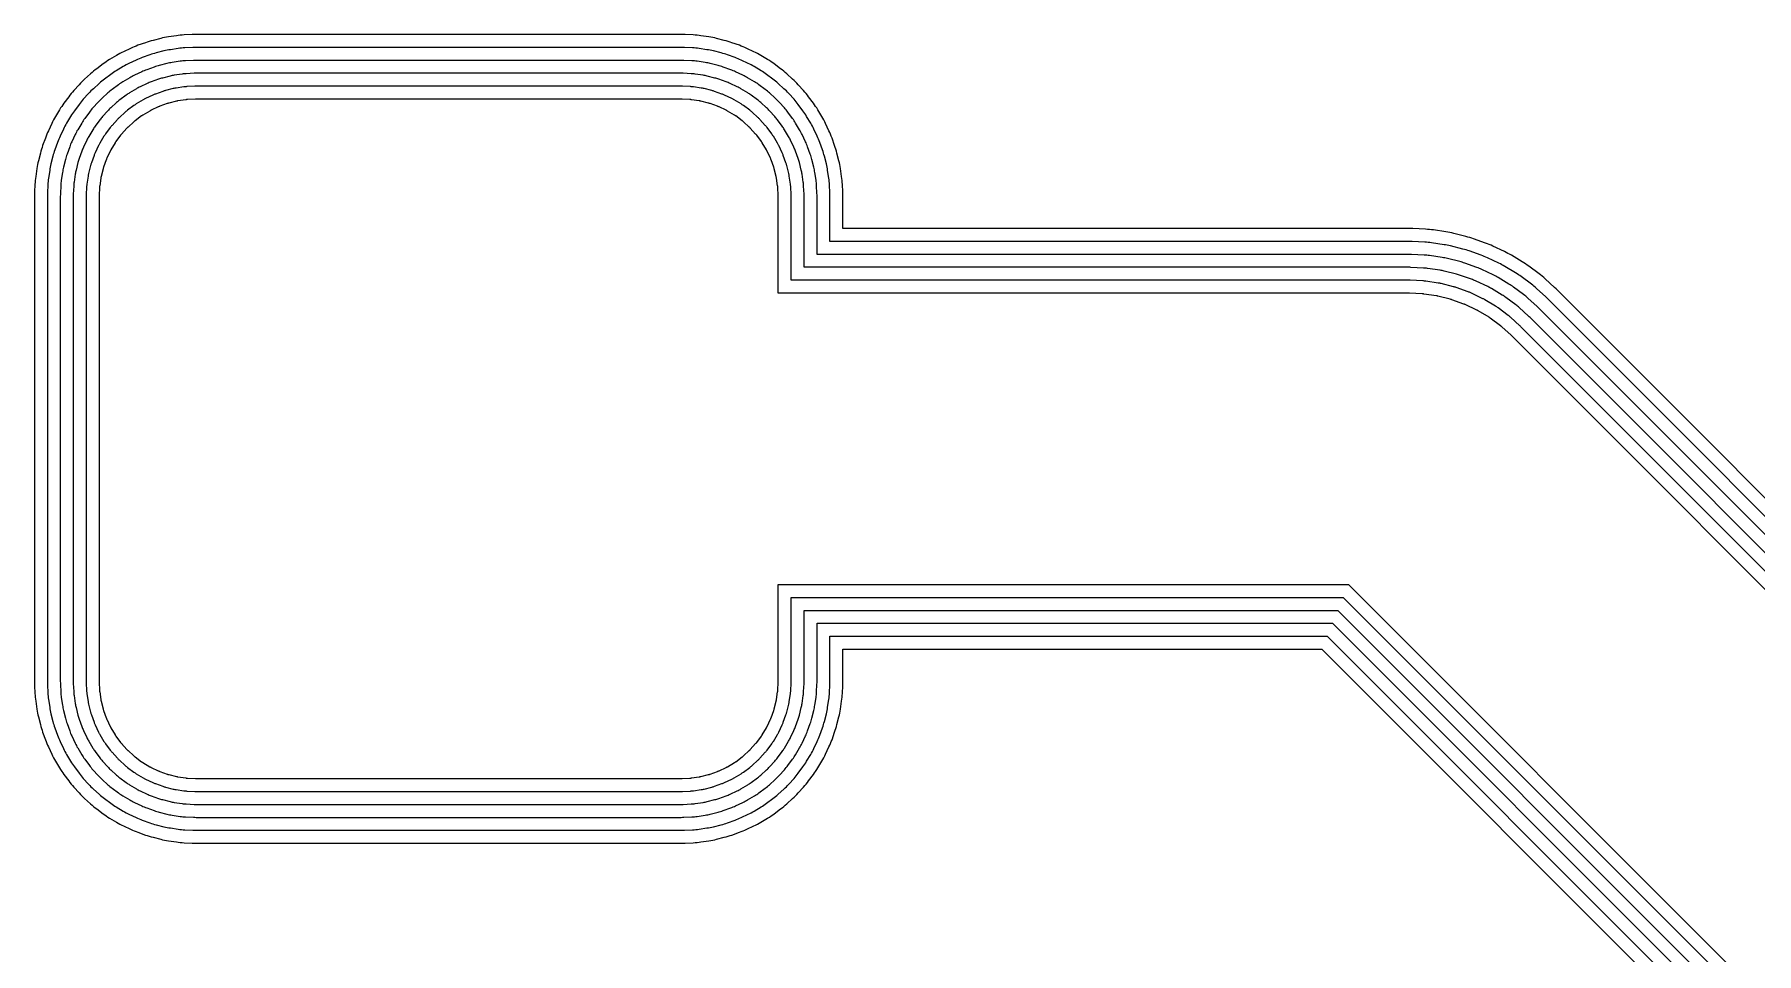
# Model space of a CAD drawing. Header units: metres. Extents: x 1.5 to 44, y 0.3 to 33.8.
# Drawn here: x 2.78 to 8.1, y 10.43 to 13.28 of the extents above; entities that cross this region are included whole.
import ezdxf

# ---------------------------------------------------------------- set-up
doc = ezdxf.new("R2010")
doc.units = ezdxf.units.M

msp = doc.modelspace()

# ---------------------------------------------------------------- linework, layer by layer
for points in [[(8.5943, 11.3752), (7.4848, 12.4848), (7.4804, 12.4891), (7.4759, 12.4932), (7.4468, 12.5196), (7.4422, 12.5237), (7.4375, 12.5276), (7.4327, 12.5315), (7.4278, 12.5352), (7.3963, 12.5586), (7.3913, 12.5622), (7.3862, 12.5656), (7.3811, 12.569), (7.3759, 12.5722), (7.3422, 12.5924), (7.3369, 12.5955), (7.3315, 12.5984), (7.3261, 12.6013), (7.3206, 12.604), (7.2851, 12.6207), (7.2795, 12.6233), (7.2738, 12.6257), (7.2681, 12.628), (7.2624, 12.6301), (7.2254, 12.6434), (7.2196, 12.6454), (7.2138, 12.6472), (7.2079, 12.6489), (7.2019, 12.6505), (7.1638, 12.66), (7.1579, 12.6614), (7.1519, 12.6627), (7.1458, 12.6638), (7.1398, 12.6648), (7.1009, 12.6706), (7.0948, 12.6714), (7.0887, 12.6721), (7.0826, 12.6726), (7.0765, 12.673), (7.0373, 12.6749), (7.0311, 12.6751), (7.025, 12.6752), (5.275, 12.6752), (5.275, 12.775), (5.2749, 12.7811), (5.2747, 12.7873), (5.2735, 12.8118), (5.2731, 12.8179), (5.2726, 12.824), (5.2719, 12.8301), (5.2711, 12.8362), (5.2675, 12.8605), (5.2665, 12.8665), (5.2654, 12.8726), (5.2641, 12.8786), (5.2627, 12.8845), (5.2568, 12.9083), (5.2552, 12.9143), (5.2535, 12.9202), (5.2516, 12.926), (5.2496, 12.9318), (5.2414, 12.9549), (5.2392, 12.9607), (5.237, 12.9664), (5.2345, 12.972), (5.232, 12.9776), (5.2215, 12.9998), (5.2188, 13.0053), (5.216, 13.0107), (5.213, 13.0161), (5.2099, 13.0214), (5.1973, 13.0424), (5.1941, 13.0477), (5.1907, 13.0528), (5.1873, 13.0579), (5.1837, 13.0628), (5.1691, 13.0825), (5.1654, 13.0874), (5.1615, 13.0922), (5.1576, 13.0969), (5.1535, 13.1015), (5.137, 13.1197), (5.1329, 13.1242), (5.1286, 13.1286), (5.1242, 13.1329), (5.1197, 13.137), (5.1015, 13.1535), (5.0969, 13.1576), (5.0922, 13.1615), (5.0874, 13.1654), (5.0825, 13.1691), (5.0628, 13.1837), (5.0579, 13.1873), (5.0528, 13.1907), (5.0477, 13.1941), (5.0424, 13.1973), (5.0214, 13.2099), (5.0161, 13.213), (5.0107, 13.216), (5.0053, 13.2188), (4.9998, 13.2215), (4.9776, 13.232), (4.972, 13.2345), (4.9664, 13.237), (4.9607, 13.2392), (4.9549, 13.2414), (4.9318, 13.2496), (4.926, 13.2516), (4.9202, 13.2535), (4.9143, 13.2552), (4.9083, 13.2568), (4.8845, 13.2627), (4.8786, 13.2641), (4.8726, 13.2654), (4.8665, 13.2665), (4.8605, 13.2675), (4.8362, 13.2711), (4.8301, 13.2719), (4.824, 13.2726), (4.8179, 13.2731), (4.8118, 13.2735), (4.7873, 13.2747), (4.7811, 13.2749), (4.775, 13.275), (3.275, 13.275), (3.2689, 13.2749), (3.2627, 13.2747), (3.2382, 13.2735), (3.2321, 13.2731), (3.226, 13.2726), (3.2199, 13.2719), (3.2138, 13.2711), (3.1896, 13.2675), (3.1835, 13.2665), (3.1775, 13.2654), (3.1715, 13.2641), (3.1655, 13.2627), (3.1417, 13.2568), (3.1358, 13.2552), (3.1299, 13.2535), (3.124, 13.2516), (3.1182, 13.2496), (3.0951, 13.2414), (3.0894, 13.2392), (3.0837, 13.237), (3.078, 13.2345), (3.0725, 13.232), (3.0503, 13.2215), (3.0448, 13.2188), (3.0393, 13.216), (3.0339, 13.213), (3.0286, 13.2099), (3.0076, 13.1973), (3.0024, 13.1941), (2.9972, 13.1907), (2.9922, 13.1873), (2.9872, 13.1837), (2.9675, 13.1691), (2.9626, 13.1654), (2.9578, 13.1615), (2.9531, 13.1576), (2.9485, 13.1535), (2.9303, 13.137), (2.9259, 13.1329), (2.9215, 13.1286), (2.9172, 13.1242), (2.913, 13.1197), (2.8965, 13.1015), (2.8925, 13.0969), (2.8885, 13.0922), (2.8847, 13.0874), (2.881, 13.0825), (2.8663, 13.0628), (2.8627, 13.0579), (2.8593, 13.0528), (2.8559, 13.0477), (2.8527, 13.0424), (2.8401, 13.0214), (2.837, 13.0161), (2.8341, 13.0107), (2.8312, 13.0053), (2.8285, 12.9998), (2.818, 12.9776), (2.8155, 12.972), (2.8131, 12.9664), (2.8108, 12.9607), (2.8087, 12.9549), (2.8004, 12.9318), (2.7984, 12.926), (2.7965, 12.9202), (2.7948, 12.9143), (2.7933, 12.9083), (2.7873, 12.8845), (2.7859, 12.8786), (2.7846, 12.8726), (2.7835, 12.8665), (2.7825, 12.8605), (2.7789, 12.8362), (2.7781, 12.8301), (2.7774, 12.824), (2.7769, 12.8179), (2.7765, 12.8118), (2.7753, 12.7873), (2.7751, 12.7811), (2.775, 12.775), (2.775, 11.275), (2.7751, 11.2689), (2.7753, 11.2627), (2.7765, 11.2382), (2.7769, 11.2321), (2.7774, 11.226), (2.7781, 11.2199), (2.7789, 11.2138), (2.7825, 11.1896), (2.7835, 11.1835), (2.7846, 11.1775), (2.7859, 11.1715), (2.7873, 11.1655), (2.7933, 11.1417), (2.7948, 11.1358), (2.7965, 11.1299), (2.7984, 11.124), (2.8004, 11.1182), (2.8087, 11.0951), (2.8108, 11.0894)], [(8.5778, 11.3352), (7.4565, 12.4565), (7.4528, 12.4601), (7.449, 12.4636), (7.4199, 12.49), (7.4161, 12.4934), (7.4121, 12.4967), (7.4081, 12.4999), (7.404, 12.503), (7.3724, 12.5264), (7.3683, 12.5295), (7.364, 12.5324), (7.3597, 12.5352), (7.3553, 12.5379), (7.3216, 12.5581), (7.3172, 12.5607), (7.3127, 12.5632), (7.3081, 12.5655), (7.3035, 12.5678), (7.2679, 12.5846), (7.2633, 12.5867), (7.2585, 12.5888), (7.2537, 12.5907), (7.2489, 12.5925), (7.2119, 12.6057), (7.2071, 12.6074), (7.2021, 12.6089), (7.1972, 12.6104), (7.1922, 12.6117), (7.1541, 12.6212), (7.1491, 12.6224), (7.1441, 12.6235), (7.139, 12.6244), (7.1339, 12.6252), (7.0951, 12.631), (7.0899, 12.6317), (7.0848, 12.6323), (7.0797, 12.6327), (7.0745, 12.633), (7.0353, 12.635), (7.0302, 12.6351), (7.025, 12.6352), (5.235, 12.6352), (5.235, 12.775), (5.2349, 12.7802), (5.2348, 12.7853), (5.2336, 12.8098), (5.2332, 12.815), (5.2328, 12.8201), (5.2322, 12.8252), (5.2315, 12.8303), (5.2279, 12.8546), (5.2271, 12.8597), (5.2262, 12.8648), (5.2251, 12.8698), (5.2239, 12.8748), (5.218, 12.8986), (5.2166, 12.9036), (5.2152, 12.9085), (5.2136, 12.9135), (5.212, 12.9183), (5.2037, 12.9414), (5.2019, 12.9463), (5.2, 12.951), (5.198, 12.9558), (5.1958, 12.9605), (5.1853, 12.9826), (5.1831, 12.9873), (5.1807, 12.9919), (5.1782, 12.9964), (5.1756, 13.0008), (5.163, 13.0219), (5.1603, 13.0263), (5.1575, 13.0306), (5.1546, 13.0348), (5.1516, 13.039), (5.1369, 13.0587), (5.1338, 13.0628), (5.1306, 13.0668), (5.1273, 13.0708), (5.1239, 13.0746), (5.1074, 13.0928), (5.1039, 13.0966), (5.1003, 13.1003), (5.0966, 13.1039), (5.0928, 13.1074), (5.0746, 13.1239), (5.0708, 13.1273), (5.0668, 13.1306), (5.0628, 13.1338), (5.0587, 13.1369), (5.039, 13.1516), (5.0348, 13.1546), (5.0306, 13.1575), (5.0263, 13.1603), (5.0219, 13.163), (5.0008, 13.1756), (4.9964, 13.1782), (4.9919, 13.1807), (4.9873, 13.1831), (4.9826, 13.1853), (4.9605, 13.1958), (4.9558, 13.198), (4.951, 13.2), (4.9463, 13.2019), (4.9414, 13.2037), (4.9183, 13.212), (4.9135, 13.2136), (4.9085, 13.2152), (4.9036, 13.2166), (4.8986, 13.218), (4.8748, 13.2239), (4.8698, 13.2251), (4.8648, 13.2262), (4.8597, 13.2271), (4.8546, 13.2279), (4.8303, 13.2315), (4.8252, 13.2322), (4.8201, 13.2328), (4.815, 13.2332), (4.8098, 13.2336), (4.7853, 13.2348), (4.7802, 13.2349), (4.775, 13.235), (3.275, 13.235), (3.2699, 13.2349), (3.2647, 13.2348), (3.2402, 13.2336), (3.2351, 13.2332), (3.2299, 13.2328), (3.2248, 13.2322), (3.2197, 13.2315), (3.1954, 13.2279), (3.1903, 13.2271), (3.1853, 13.2262), (3.1802, 13.2251), (3.1752, 13.2239), (3.1514, 13.218), (3.1464, 13.2166), (3.1415, 13.2152), (3.1366, 13.2136), (3.1317, 13.212), (3.1086, 13.2037), (3.1038, 13.2019), (3.099, 13.2), (3.0942, 13.198), (3.0896, 13.1958), (3.0674, 13.1853), (3.0627, 13.1831), (3.0582, 13.1807), (3.0537, 13.1782), (3.0492, 13.1756), (3.0282, 13.163), (3.0238, 13.1603), (3.0195, 13.1575), (3.0152, 13.1546), (3.011, 13.1516), (2.9913, 13.1369), (2.9872, 13.1338), (2.9832, 13.1306), (2.9792, 13.1273), (2.9754, 13.1239), (2.9572, 13.1074), (2.9534, 13.1039), (2.9497, 13.1003), (2.9461, 13.0966), (2.9426, 13.0928), (2.9262, 13.0746), (2.9227, 13.0708), (2.9194, 13.0668), (2.9162, 13.0628), (2.9131, 13.0587), (2.8985, 13.039), (2.8955, 13.0348), (2.8925, 13.0306), (2.8897, 13.0263), (2.887, 13.0219), (2.8744, 13.0008), (2.8718, 12.9964), (2.8693, 12.9919), (2.867, 12.9873), (2.8647, 12.9826), (2.8542, 12.9605), (2.8521, 12.9558), (2.85, 12.951), (2.8481, 12.9463), (2.8463, 12.9414), (2.8381, 12.9183), (2.8364, 12.9135), (2.8348, 12.9085), (2.8334, 12.9036), (2.8321, 12.8986), (2.8261, 12.8748), (2.8249, 12.8698), (2.8239, 12.8648), (2.8229, 12.8597), (2.8221, 12.8546), (2.8185, 12.8303), (2.8178, 12.8252), (2.8172, 12.8201), (2.8168, 12.815), (2.8165, 12.8098), (2.8153, 12.7853), (2.8151, 12.7802), (2.815, 12.775), (2.815, 11.275), (2.8151, 11.2699), (2.8153, 11.2647), (2.8165, 11.2402), (2.8168, 11.2351), (2.8172, 11.2299), (2.8178, 11.2248), (2.8185, 11.2197), (2.8221, 11.1954), (2.8229, 11.1903), (2.8239, 11.1853), (2.8249, 11.1802), (2.8261, 11.1752), (2.8321, 11.1514), (2.8334, 11.1464), (2.8348, 11.1415), (2.8364, 11.1366), (2.8381, 11.1317), (2.8463, 11.1086), (2.8481, 11.1038)], [(8.5612, 11.2952), (7.4282, 12.4282), (7.4252, 12.4311), (7.4222, 12.434), (7.3931, 12.4603), (7.3899, 12.4631), (7.3867, 12.4658), (7.3835, 12.4684), (7.3802, 12.4709), (7.3486, 12.4943), (7.3452, 12.4968), (7.3418, 12.4991), (7.3383, 12.5014), (7.3347, 12.5036), (7.3011, 12.5238), (7.2975, 12.5259), (7.2938, 12.5279), (7.2901, 12.5298), (7.2863, 12.5316), (7.2508, 12.5484), (7.2471, 12.5502), (7.2432, 12.5518), (7.2393, 12.5534), (7.2354, 12.5548), (7.1985, 12.568), (7.1945, 12.5694), (7.1905, 12.5707), (7.1865, 12.5718), (7.1825, 12.5729), (7.1444, 12.5824), (7.1403, 12.5834), (7.1363, 12.5843), (7.1322, 12.585), (7.128, 12.5857), (7.0892, 12.5914), (7.085, 12.592), (7.0809, 12.5925), (7.0767, 12.5928), (7.0726, 12.5931), (7.0334, 12.595), (7.0292, 12.5952), (7.025, 12.5952), (5.195, 12.5952), (5.195, 12.775), (5.195, 12.7792), (5.1948, 12.7834), (5.1936, 12.8079), (5.1933, 12.812), (5.193, 12.8162), (5.1925, 12.8203), (5.192, 12.8245), (5.1884, 12.8487), (5.1877, 12.8528), (5.1869, 12.857), (5.1861, 12.861), (5.1851, 12.8651), (5.1792, 12.8889), (5.1781, 12.8929), (5.1769, 12.8969), (5.1757, 12.9009), (5.1743, 12.9049), (5.166, 12.928), (5.1646, 12.9319), (5.163, 12.9357), (5.1614, 12.9396), (5.1597, 12.9434), (5.1492, 12.9655), (5.1473, 12.9693), (5.1454, 12.973), (5.1434, 12.9767), (5.1413, 12.9803), (5.1287, 13.0013), (5.1265, 13.0049), (5.1242, 13.0084), (5.1219, 13.0118), (5.1194, 13.0152), (5.1048, 13.0349), (5.1023, 13.0382), (5.0997, 13.0415), (5.097, 13.0447), (5.0942, 13.0478), (5.0778, 13.066), (5.0749, 13.069), (5.072, 13.072), (5.069, 13.0749), (5.066, 13.0778), (5.0478, 13.0942), (5.0447, 13.097), (5.0415, 13.0997), (5.0382, 13.1023), (5.0349, 13.1048), (5.0152, 13.1194), (5.0118, 13.1219), (5.0084, 13.1242), (5.0049, 13.1265), (5.0013, 13.1287), (4.9803, 13.1413), (4.9767, 13.1434), (4.973, 13.1454), (4.9693, 13.1473), (4.9655, 13.1492), (4.9434, 13.1597), (4.9396, 13.1614), (4.9357, 13.163), (4.9319, 13.1646), (4.928, 13.166), (4.9049, 13.1743), (4.9009, 13.1757), (4.8969, 13.1769), (4.8929, 13.1781), (4.8889, 13.1792), (4.8651, 13.1851), (4.861, 13.1861), (4.857, 13.1869), (4.8528, 13.1877), (4.8487, 13.1884), (4.8245, 13.192), (4.8203, 13.1925), (4.8162, 13.193), (4.812, 13.1933), (4.8079, 13.1936), (4.7834, 13.1948), (4.7792, 13.195), (4.775, 13.195), (3.275, 13.195), (3.2708, 13.195), (3.2667, 13.1948), (3.2422, 13.1936), (3.238, 13.1933), (3.2338, 13.193), (3.2297, 13.1925), (3.2256, 13.192), (3.2013, 13.1884), (3.1972, 13.1877), (3.1931, 13.1869), (3.189, 13.1861), (3.1849, 13.1851), (3.1611, 13.1792), (3.1571, 13.1781), (3.1531, 13.1769), (3.1491, 13.1757), (3.1452, 13.1743), (3.1221, 13.166), (3.1182, 13.1646), (3.1143, 13.163), (3.1105, 13.1614), (3.1067, 13.1597), (3.0845, 13.1492), (3.0807, 13.1473), (3.077, 13.1454), (3.0734, 13.1434), (3.0698, 13.1413), (3.0487, 13.1287), (3.0452, 13.1265), (3.0417, 13.1242), (3.0382, 13.1219), (3.0349, 13.1194), (3.0151, 13.1048), (3.0118, 13.1023), (3.0086, 13.0997), (3.0054, 13.097), (3.0022, 13.0942), (2.9841, 13.0778), (2.981, 13.0749), (2.978, 13.072), (2.9751, 13.069), (2.9723, 13.066), (2.9558, 13.0478), (2.953, 13.0447), (2.9503, 13.0415), (2.9477, 13.0382), (2.9452, 13.0349), (2.9306, 13.0152), (2.9282, 13.0118), (2.9258, 13.0084), (2.9235, 13.0049), (2.9213, 13.0013), (2.9087, 12.9803), (2.9066, 12.9767), (2.9046, 12.973), (2.9027, 12.9693), (2.9009, 12.9655), (2.8904, 12.9434), (2.8886, 12.9396), (2.887, 12.9357), (2.8854, 12.9319), (2.884, 12.928), (2.8757, 12.9049), (2.8744, 12.9009), (2.8731, 12.8969), (2.8719, 12.8929), (2.8709, 12.8889), (2.8649, 12.8651), (2.8639, 12.861), (2.8631, 12.857), (2.8623, 12.8528), (2.8617, 12.8487), (2.8581, 12.8245), (2.8575, 12.8203), (2.857, 12.8162), (2.8567, 12.812), (2.8564, 12.8079), (2.8552, 12.7834), (2.8551, 12.7792), (2.855, 12.775), (2.855, 11.275), (2.8551, 11.2708), (2.8552, 11.2667), (2.8564, 11.2422), (2.8567, 11.238), (2.857, 11.2338), (2.8575, 11.2297), (2.8581, 11.2256), (2.8617, 11.2013), (2.8623, 11.1972), (2.8631, 11.1931), (2.8639, 11.189), (2.8649, 11.1849), (2.8709, 11.1611), (2.8719, 11.1571), (2.8731, 11.1531), (2.8744, 11.1491), (2.8757, 11.1452), (2.884, 11.1221), (2.8854, 11.1182)], [(8.5446, 11.2552), (7.3999, 12.3999), (7.3976, 12.4021), (7.3953, 12.4043), (7.3662, 12.4307), (7.3638, 12.4328), (7.3614, 12.4349), (7.3589, 12.4369), (7.3563, 12.4388), (7.3248, 12.4622), (7.3222, 12.4641), (7.3196, 12.4659), (7.3169, 12.4676), (7.3142, 12.4693), (7.2805, 12.4895), (7.2777, 12.4911), (7.2749, 12.4926), (7.2721, 12.4941), (7.2692, 12.4955), (7.2337, 12.5123), (7.2308, 12.5136), (7.2279, 12.5149), (7.2249, 12.516), (7.222, 12.5171), (7.185, 12.5304), (7.182, 12.5314), (7.1789, 12.5324), (7.1759, 12.5333), (7.1728, 12.5341), (7.1347, 12.5436), (7.1316, 12.5444), (7.1284, 12.545), (7.1253, 12.5456), (7.1222, 12.5461), (7.0833, 12.5519), (7.0802, 12.5523), (7.077, 12.5527), (7.0738, 12.5529), (7.0706, 12.5531), (7.0314, 12.5551), (7.0282, 12.5552), (7.025, 12.5552), (5.155, 12.5552), (5.155, 12.775), (5.155, 12.7782), (5.1549, 12.7814), (5.1537, 12.8059), (5.1535, 12.8091), (5.1532, 12.8123), (5.1528, 12.8154), (5.1524, 12.8186), (5.1488, 12.8429), (5.1483, 12.846), (5.1477, 12.8491), (5.147, 12.8523), (5.1463, 12.8554), (5.1404, 12.8792), (5.1395, 12.8823), (5.1386, 12.8853), (5.1377, 12.8884), (5.1366, 12.8914), (5.1284, 12.9145), (5.1273, 12.9175), (5.1261, 12.9204), (5.1248, 12.9234), (5.1235, 12.9263), (5.113, 12.9484), (5.1116, 12.9513), (5.1101, 12.9541), (5.1086, 12.9569), (5.107, 12.9597), (5.0944, 12.9807), (5.0927, 12.9835), (5.091, 12.9861), (5.0892, 12.9888), (5.0873, 12.9913), (5.0727, 13.0111), (5.0707, 13.0136), (5.0688, 13.0161), (5.0667, 13.0185), (5.0646, 13.0209), (5.0481, 13.0391), (5.0459, 13.0414), (5.0437, 13.0437), (5.0414, 13.0459), (5.0391, 13.0481), (5.0209, 13.0646), (5.0185, 13.0667), (5.0161, 13.0688), (5.0136, 13.0707), (5.0111, 13.0727), (4.9913, 13.0873), (4.9888, 13.0892), (4.9861, 13.091), (4.9835, 13.0927), (4.9807, 13.0944), (4.9597, 13.107), (4.9569, 13.1086), (4.9541, 13.1101), (4.9513, 13.1116), (4.9484, 13.113), (4.9263, 13.1235), (4.9234, 13.1248), (4.9204, 13.1261), (4.9175, 13.1273), (4.9145, 13.1284), (4.8914, 13.1366), (4.8884, 13.1377), (4.8853, 13.1386), (4.8823, 13.1395), (4.8792, 13.1404), (4.8554, 13.1463), (4.8523, 13.147), (4.8491, 13.1477), (4.846, 13.1483), (4.8429, 13.1488), (4.8186, 13.1524), (4.8154, 13.1528), (4.8123, 13.1532), (4.8091, 13.1535), (4.8059, 13.1537), (4.7814, 13.1549), (4.7782, 13.155), (4.775, 13.155), (3.275, 13.155), (3.2718, 13.155), (3.2686, 13.1549), (3.2441, 13.1537), (3.2409, 13.1535), (3.2378, 13.1532), (3.2346, 13.1528), (3.2314, 13.1524), (3.2072, 13.1488), (3.204, 13.1483), (3.2009, 13.1477), (3.1978, 13.147), (3.1947, 13.1463), (3.1709, 13.1404), (3.1678, 13.1395), (3.1647, 13.1386), (3.1617, 13.1377), (3.1586, 13.1366), (3.1355, 13.1284), (3.1326, 13.1273), (3.1296, 13.1261), (3.1267, 13.1248), (3.1238, 13.1235), (3.1016, 13.113), (3.0987, 13.1116), (3.0959, 13.1101), (3.0931, 13.1086), (3.0903, 13.107), (3.0693, 13.0944), (3.0666, 13.0927), (3.0639, 13.091), (3.0613, 13.0892), (3.0587, 13.0873), (3.039, 13.0727), (3.0364, 13.0707), (3.0339, 13.0688), (3.0315, 13.0667), (3.0291, 13.0646), (3.0109, 13.0481), (3.0086, 13.0459), (3.0063, 13.0437), (3.0041, 13.0414), (3.0019, 13.0391), (2.9854, 13.0209), (2.9833, 13.0185), (2.9813, 13.0161), (2.9793, 13.0136), (2.9773, 13.0111), (2.9627, 12.9913), (2.9609, 12.9888), (2.9591, 12.9861), (2.9573, 12.9835), (2.9556, 12.9807), (2.943, 12.9597), (2.9414, 12.9569), (2.9399, 12.9541), (2.9384, 12.9513), (2.937, 12.9484), (2.9265, 12.9263), (2.9252, 12.9234), (2.9239, 12.9204), (2.9228, 12.9175), (2.9216, 12.9145), (2.9134, 12.8914), (2.9123, 12.8884), (2.9114, 12.8853), (2.9105, 12.8823), (2.9097, 12.8792), (2.9037, 12.8554), (2.903, 12.8523), (2.9023, 12.8491), (2.9017, 12.846), (2.9012, 12.8429), (2.8976, 12.8186), (2.8972, 12.8154), (2.8968, 12.8123), (2.8966, 12.8091), (2.8964, 12.8059), (2.8952, 12.7814), (2.8951, 12.7782), (2.895, 12.775), (2.895, 11.275), (2.8951, 11.2718), (2.8952, 11.2686), (2.8964, 11.2441), (2.8966, 11.2409), (2.8968, 11.2378), (2.8972, 11.2346), (2.8976, 11.2314), (2.9012, 11.2072), (2.9017, 11.204), (2.9023, 11.2009), (2.903, 11.1978), (2.9037, 11.1947), (2.9097, 11.1709), (2.9105, 11.1678), (2.9114, 11.1647), (2.9123, 11.1617), (2.9134, 11.1586), (2.9216, 11.1355), (2.9228, 11.1326)], [(8.5281, 11.2152), (7.3716, 12.3716), (7.3701, 12.3732), (7.3684, 12.3747), (7.3393, 12.4011), (7.3377, 12.4025), (7.336, 12.4039), (7.3343, 12.4053), (7.3325, 12.4067), (7.301, 12.4301), (7.2992, 12.4313), (7.2974, 12.4326), (7.2955, 12.4338), (7.2936, 12.435), (7.2599, 12.4552), (7.258, 12.4563), (7.2561, 12.4573), (7.2541, 12.4583), (7.2521, 12.4593), (7.2166, 12.4761), (7.2146, 12.477), (7.2126, 12.4779), (7.2106, 12.4787), (7.2085, 12.4795), (7.1715, 12.4927), (7.1694, 12.4934), (7.1673, 12.4941), (7.1652, 12.4947), (7.1631, 12.4953), (7.125, 12.5048), (7.1228, 12.5053), (7.1206, 12.5058), (7.1185, 12.5062), (7.1163, 12.5065), (7.0774, 12.5123), (7.0753, 12.5126), (7.0731, 12.5129), (7.0709, 12.513), (7.0687, 12.5132), (7.0294, 12.5151), (7.0272, 12.5152), (7.025, 12.5152), (5.115, 12.5152), (5.115, 12.775), (5.115, 12.7772), (5.1149, 12.7794), (5.1137, 12.8039), (5.1136, 12.8061), (5.1134, 12.8083), (5.1131, 12.8105), (5.1128, 12.8127), (5.1092, 12.837), (5.1089, 12.8392), (5.1085, 12.8413), (5.108, 12.8435), (5.1075, 12.8457), (5.1016, 12.8695), (5.101, 12.8716), (5.1004, 12.8737), (5.0997, 12.8758), (5.099, 12.8779), (5.0907, 12.901), (5.09, 12.9031), (5.0891, 12.9051), (5.0883, 12.9072), (5.0873, 12.9092), (5.0769, 12.9313), (5.0759, 12.9333), (5.0749, 12.9353), (5.0738, 12.9372), (5.0727, 12.9391), (5.0601, 12.9602), (5.0589, 12.9621), (5.0577, 12.9639), (5.0565, 12.9657), (5.0552, 12.9675), (5.0406, 12.9872), (5.0392, 12.989), (5.0378, 12.9907), (5.0364, 12.9924), (5.035, 12.9941), (5.0185, 13.0122), (5.017, 13.0138), (5.0154, 13.0154), (5.0138, 13.017), (5.0122, 13.0185), (4.9941, 13.035), (4.9924, 13.0364), (4.9907, 13.0378), (4.989, 13.0392), (4.9872, 13.0406), (4.9675, 13.0552), (4.9657, 13.0565), (4.9639, 13.0577), (4.9621, 13.0589), (4.9602, 13.0601), (4.9391, 13.0727), (4.9372, 13.0738), (4.9353, 13.0749), (4.9333, 13.0759), (4.9313, 13.0769), (4.9092, 13.0873), (4.9072, 13.0883), (4.9051, 13.0891), (4.9031, 13.09), (4.901, 13.0907), (4.8779, 13.099), (4.8758, 13.0997), (4.8737, 13.1004), (4.8716, 13.101), (4.8695, 13.1016), (4.8457, 13.1075), (4.8435, 13.108), (4.8413, 13.1085), (4.8392, 13.1089), (4.837, 13.1092), (4.8127, 13.1128), (4.8105, 13.1131), (4.8083, 13.1134), (4.8061, 13.1136), (4.8039, 13.1137), (4.7794, 13.1149), (4.7772, 13.115), (4.775, 13.115), (3.275, 13.115), (3.2728, 13.115), (3.2706, 13.1149), (3.2461, 13.1137), (3.2439, 13.1136), (3.2417, 13.1134), (3.2395, 13.1131), (3.2373, 13.1128), (3.213, 13.1092), (3.2109, 13.1089), (3.2087, 13.1085), (3.2065, 13.108), (3.2044, 13.1075), (3.1806, 13.1016), (3.1784, 13.101), (3.1763, 13.1004), (3.1742, 13.0997), (3.1721, 13.099), (3.149, 13.0907), (3.147, 13.09), (3.1449, 13.0891), (3.1429, 13.0883), (3.1409, 13.0873), (3.1187, 13.0769), (3.1167, 13.0759), (3.1147, 13.0749), (3.1128, 13.0738), (3.1109, 13.0727), (3.0899, 13.0601), (3.088, 13.0589), (3.0861, 13.0577), (3.0843, 13.0565), (3.0825, 13.0552), (3.0628, 13.0406), (3.061, 13.0392), (3.0593, 13.0378), (3.0576, 13.0364), (3.056, 13.035), (3.0378, 13.0185), (3.0362, 13.017), (3.0346, 13.0154), (3.0331, 13.0138), (3.0316, 13.0122), (3.0151, 12.9941), (3.0136, 12.9924), (3.0122, 12.9907), (3.0108, 12.989), (3.0095, 12.9872), (2.9949, 12.9675), (2.9936, 12.9657), (2.9923, 12.9639), (2.9911, 12.9621), (2.9899, 12.9602), (2.9773, 12.9391), (2.9762, 12.9372), (2.9752, 12.9353), (2.9741, 12.9333), (2.9732, 12.9313), (2.9627, 12.9092), (2.9618, 12.9072), (2.9609, 12.9051), (2.9601, 12.9031), (2.9593, 12.901), (2.951, 12.8779), (2.9503, 12.8758), (2.9497, 12.8737), (2.949, 12.8716), (2.9485, 12.8695), (2.9425, 12.8457), (2.942, 12.8435), (2.9415, 12.8413), (2.9411, 12.8392), (2.9408, 12.837), (2.9372, 12.8127), (2.9369, 12.8105), (2.9366, 12.8083), (2.9365, 12.8061), (2.9363, 12.8039), (2.9351, 12.7794), (2.935, 12.7772), (2.935, 12.775), (2.935, 11.275), (2.935, 11.2728), (2.9351, 11.2706), (2.9363, 11.2461), (2.9365, 11.2439), (2.9366, 11.2417), (2.9369, 11.2395), (2.9372, 11.2373), (2.9408, 11.213), (2.9411, 11.2109), (2.9415, 11.2087), (2.942, 11.2065), (2.9425, 11.2044), (2.9485, 11.1806), (2.949, 11.1784), (2.9497, 11.1763), (2.9503, 11.1742), (2.951, 11.1721), (2.9593, 11.149), (2.9601, 11.147)], [(8.5115, 11.1752), (7.3434, 12.3434), (7.3425, 12.3442), (7.3416, 12.345), (7.3125, 12.3714), (7.3116, 12.3722), (7.3106, 12.373), (7.3097, 12.3738), (7.3087, 12.3745), (7.2771, 12.3979), (7.2761, 12.3986), (7.2751, 12.3993), (7.2741, 12.4), (7.2731, 12.4007), (7.2394, 12.4208), (7.2383, 12.4215), (7.2372, 12.4221), (7.2361, 12.4226), (7.235, 12.4232), (7.1995, 12.4399), (7.1984, 12.4405), (7.1973, 12.4409), (7.1962, 12.4414), (7.195, 12.4418), (7.158, 12.4551), (7.1569, 12.4555), (7.1557, 12.4558), (7.1545, 12.4562), (7.1533, 12.4565), (7.1152, 12.466), (7.114, 12.4663), (7.1128, 12.4666), (7.1116, 12.4668), (7.1104, 12.467), (7.0716, 12.4727), (7.0704, 12.4729), (7.0691, 12.473), (7.0679, 12.4731), (7.0667, 12.4732), (7.0275, 12.4752), (7.0262, 12.4752), (7.025, 12.4752), (5.075, 12.4752), (5.075, 12.775), (5.075, 12.7762), (5.075, 12.7775), (5.0737, 12.802), (5.0737, 12.8032), (5.0736, 12.8044), (5.0734, 12.8056), (5.0733, 12.8069), (5.0697, 12.8311), (5.0695, 12.8323), (5.0692, 12.8335), (5.069, 12.8347), (5.0687, 12.8359), (5.0627, 12.8597), (5.0624, 12.8609), (5.0621, 12.8621), (5.0617, 12.8633), (5.0613, 12.8644), (5.0531, 12.8875), (5.0526, 12.8887), (5.0522, 12.8898), (5.0517, 12.8909), (5.0512, 12.8921), (5.0407, 12.9142), (5.0402, 12.9153), (5.0396, 12.9164), (5.039, 12.9175), (5.0384, 12.9186), (5.0258, 12.9396), (5.0251, 12.9407), (5.0245, 12.9417), (5.0238, 12.9427), (5.023, 12.9437), (5.0084, 12.9634), (5.0077, 12.9644), (5.0069, 12.9653), (5.0061, 12.9663), (5.0053, 12.9672), (4.9888, 12.9854), (4.988, 12.9863), (4.9871, 12.9871), (4.9863, 12.988), (4.9854, 12.9888), (4.9672, 13.0053), (4.9663, 13.0061), (4.9653, 13.0069), (4.9644, 13.0077), (4.9634, 13.0084), (4.9437, 13.023), (4.9427, 13.0238), (4.9417, 13.0245), (4.9407, 13.0251), (4.9396, 13.0258), (4.9186, 13.0384), (4.9175, 13.039), (4.9164, 13.0396), (4.9153, 13.0402), (4.9142, 13.0407), (4.8921, 13.0512), (4.8909, 13.0517), (4.8898, 13.0522), (4.8887, 13.0526), (4.8875, 13.0531), (4.8644, 13.0613), (4.8633, 13.0617), (4.8621, 13.0621), (4.8609, 13.0624), (4.8597, 13.0627), (4.8359, 13.0687), (4.8347, 13.069), (4.8335, 13.0692), (4.8323, 13.0695), (4.8311, 13.0697), (4.8069, 13.0733), (4.8056, 13.0734), (4.8044, 13.0736), (4.8032, 13.0737), (4.802, 13.0737), (4.7775, 13.075), (4.7762, 13.075), (4.775, 13.075), (3.275, 13.075), (3.2738, 13.075), (3.2726, 13.075), (3.2481, 13.0737), (3.2468, 13.0737), (3.2456, 13.0736), (3.2444, 13.0734), (3.2432, 13.0733), (3.2189, 13.0697), (3.2177, 13.0695), (3.2165, 13.0692), (3.2153, 13.069), (3.2141, 13.0687), (3.1903, 13.0627), (3.1891, 13.0624), (3.1879, 13.0621), (3.1868, 13.0617), (3.1856, 13.0613), (3.1625, 13.0531), (3.1613, 13.0526), (3.1602, 13.0522), (3.1591, 13.0517), (3.158, 13.0512), (3.1358, 13.0407), (3.1347, 13.0402), (3.1336, 13.0396), (3.1325, 13.039), (3.1315, 13.0384), (3.1104, 13.0258), (3.1094, 13.0251), (3.1083, 13.0245), (3.1073, 13.0238), (3.1063, 13.023), (3.0866, 13.0084), (3.0857, 13.0077), (3.0847, 13.0069), (3.0838, 13.0061), (3.0828, 13.0053), (3.0647, 12.9888), (3.0638, 12.988), (3.0629, 12.9871), (3.062, 12.9863), (3.0612, 12.9854), (3.0447, 12.9672), (3.0439, 12.9663), (3.0431, 12.9653), (3.0423, 12.9644), (3.0416, 12.9634), (3.027, 12.9437), (3.0263, 12.9427), (3.0256, 12.9417), (3.0249, 12.9407), (3.0243, 12.9396), (3.0116, 12.9186), (3.011, 12.9175), (3.0104, 12.9164), (3.0099, 12.9153), (3.0093, 12.9142), (2.9988, 12.8921), (2.9983, 12.8909), (2.9978, 12.8898), (2.9974, 12.8887), (2.997, 12.8875), (2.9887, 12.8644), (2.9883, 12.8633), (2.9879, 12.8621), (2.9876, 12.8609), (2.9873, 12.8597), (2.9813, 12.8359), (2.981, 12.8347), (2.9808, 12.8335), (2.9806, 12.8323), (2.9804, 12.8311), (2.9768, 12.8069), (2.9766, 12.8056), (2.9765, 12.8044), (2.9764, 12.8032), (2.9763, 12.802), (2.9751, 12.7775), (2.975, 12.7762), (2.975, 12.775), (2.975, 11.275), (2.975, 11.2738), (2.9751, 11.2726), (2.9763, 11.2481), (2.9764, 11.2468), (2.9765, 11.2456), (2.9766, 11.2444), (2.9768, 11.2432), (2.9804, 11.2189), (2.9806, 11.2177), (2.9808, 11.2165), (2.981, 11.2153), (2.9813, 11.2141), (2.9873, 11.1903), (2.9876, 11.1891), (2.9879, 11.1879), (2.9883, 11.1868), (2.9887, 11.1856), (2.997, 11.1625), (2.9974, 11.1613)], [(2.9974, 11.1613), (2.9978, 11.1602), (2.9983, 11.1591), (2.9988, 11.158), (3.0093, 11.1358), (3.0099, 11.1347), (3.0104, 11.1336), (3.011, 11.1325), (3.0116, 11.1315), (3.0243, 11.1104), (3.0249, 11.1094), (3.0256, 11.1083), (3.0263, 11.1073), (3.027, 11.1063), (3.0416, 11.0866), (3.0423, 11.0857), (3.0431, 11.0847), (3.0439, 11.0838), (3.0447, 11.0828), (3.0612, 11.0647), (3.062, 11.0638), (3.0629, 11.0629), (3.0638, 11.062), (3.0647, 11.0612), (3.0828, 11.0447), (3.0838, 11.0439), (3.0847, 11.0431), (3.0857, 11.0423), (3.0866, 11.0416), (3.1063, 11.027), (3.1073, 11.0263), (3.1083, 11.0256), (3.1094, 11.0249), (3.1104, 11.0243), (3.1315, 11.0116), (3.1325, 11.011), (3.1336, 11.0104), (3.1347, 11.0099), (3.1358, 11.0093), (3.158, 10.9988), (3.1591, 10.9983), (3.1602, 10.9978), (3.1613, 10.9974), (3.1625, 10.997), (3.1856, 10.9887), (3.1868, 10.9883), (3.1879, 10.9879), (3.1891, 10.9876), (3.1903, 10.9873), (3.2141, 10.9813), (3.2153, 10.981), (3.2165, 10.9808), (3.2177, 10.9806), (3.2189, 10.9804), (3.2432, 10.9768), (3.2444, 10.9766), (3.2456, 10.9765), (3.2468, 10.9764), (3.2481, 10.9763), (3.2726, 10.9751), (3.2738, 10.975), (3.275, 10.975), (4.775, 10.975), (4.7762, 10.975), (4.7775, 10.9751), (4.802, 10.9763), (4.8032, 10.9764), (4.8044, 10.9765), (4.8056, 10.9766), (4.8069, 10.9768), (4.8311, 10.9804), (4.8323, 10.9806), (4.8335, 10.9808), (4.8347, 10.981), (4.8359, 10.9813), (4.8597, 10.9873), (4.8609, 10.9876), (4.8621, 10.9879), (4.8633, 10.9883), (4.8644, 10.9887), (4.8875, 10.997), (4.8887, 10.9974), (4.8898, 10.9978), (4.8909, 10.9983), (4.8921, 10.9988), (4.9142, 11.0093), (4.9153, 11.0099), (4.9164, 11.0104), (4.9175, 11.011), (4.9186, 11.0116), (4.9396, 11.0243), (4.9407, 11.0249), (4.9417, 11.0256), (4.9427, 11.0263), (4.9437, 11.027), (4.9634, 11.0416), (4.9644, 11.0423), (4.9653, 11.0431), (4.9663, 11.0439), (4.9672, 11.0447), (4.9854, 11.0612), (4.9863, 11.062), (4.9871, 11.0629), (4.988, 11.0638), (4.9888, 11.0647), (5.0053, 11.0828), (5.0061, 11.0838), (5.0069, 11.0847), (5.0077, 11.0857), (5.0084, 11.0866), (5.023, 11.1063), (5.0238, 11.1073), (5.0245, 11.1083), (5.0251, 11.1094), (5.0258, 11.1104), (5.0384, 11.1315), (5.039, 11.1325), (5.0396, 11.1336), (5.0402, 11.1347), (5.0407, 11.1358), (5.0512, 11.158), (5.0517, 11.1591), (5.0522, 11.1602), (5.0526, 11.1613), (5.0531, 11.1625), (5.0613, 11.1856), (5.0617, 11.1868), (5.0621, 11.1879), (5.0624, 11.1891), (5.0627, 11.1903), (5.0687, 11.2141), (5.069, 11.2153), (5.0692, 11.2165), (5.0695, 11.2177), (5.0697, 11.2189), (5.0733, 11.2432), (5.0734, 11.2444), (5.0736, 11.2456), (5.0737, 11.2468), (5.0737, 11.2481), (5.075, 11.2726), (5.075, 11.2738), (5.075, 11.275), (5.075, 11.5748), (6.8385, 11.5748), (8.0067, 10.4067)], [(2.9601, 11.147), (2.9609, 11.1449), (2.9618, 11.1429), (2.9627, 11.1409), (2.9732, 11.1187), (2.9741, 11.1167), (2.9752, 11.1147), (2.9762, 11.1128), (2.9773, 11.1109), (2.9899, 11.0899), (2.9911, 11.088), (2.9923, 11.0861), (2.9936, 11.0843), (2.9949, 11.0825), (3.0095, 11.0628), (3.0108, 11.061), (3.0122, 11.0593), (3.0136, 11.0576), (3.0151, 11.056), (3.0316, 11.0378), (3.0331, 11.0362), (3.0346, 11.0346), (3.0362, 11.0331), (3.0378, 11.0316), (3.056, 11.0151), (3.0576, 11.0136), (3.0593, 11.0122), (3.061, 11.0108), (3.0628, 11.0095), (3.0825, 10.9949), (3.0843, 10.9936), (3.0861, 10.9923), (3.088, 10.9911), (3.0899, 10.9899), (3.1109, 10.9773), (3.1128, 10.9762), (3.1147, 10.9752), (3.1167, 10.9741), (3.1187, 10.9732), (3.1409, 10.9627), (3.1429, 10.9618), (3.1449, 10.9609), (3.147, 10.9601), (3.149, 10.9593), (3.1721, 10.951), (3.1742, 10.9503), (3.1763, 10.9497), (3.1784, 10.949), (3.1806, 10.9485), (3.2044, 10.9425), (3.2065, 10.942), (3.2087, 10.9415), (3.2109, 10.9411), (3.213, 10.9408), (3.2373, 10.9372), (3.2395, 10.9369), (3.2417, 10.9366), (3.2439, 10.9365), (3.2461, 10.9363), (3.2706, 10.9351), (3.2728, 10.935), (3.275, 10.935), (4.775, 10.935), (4.7772, 10.935), (4.7794, 10.9351), (4.8039, 10.9363), (4.8061, 10.9365), (4.8083, 10.9366), (4.8105, 10.9369), (4.8127, 10.9372), (4.837, 10.9408), (4.8392, 10.9411), (4.8413, 10.9415), (4.8435, 10.942), (4.8457, 10.9425), (4.8695, 10.9485), (4.8716, 10.949), (4.8737, 10.9497), (4.8758, 10.9503), (4.8779, 10.951), (4.901, 10.9593), (4.9031, 10.9601), (4.9051, 10.9609), (4.9072, 10.9618), (4.9092, 10.9627), (4.9313, 10.9732), (4.9333, 10.9741), (4.9353, 10.9752), (4.9372, 10.9762), (4.9391, 10.9773), (4.9602, 10.9899), (4.9621, 10.9911), (4.9639, 10.9923), (4.9657, 10.9936), (4.9675, 10.9949), (4.9872, 11.0095), (4.989, 11.0108), (4.9907, 11.0122), (4.9924, 11.0136), (4.9941, 11.0151), (5.0122, 11.0316), (5.0138, 11.0331), (5.0154, 11.0346), (5.017, 11.0362), (5.0185, 11.0378), (5.035, 11.056), (5.0364, 11.0576), (5.0378, 11.0593), (5.0392, 11.061), (5.0406, 11.0628), (5.0552, 11.0825), (5.0565, 11.0843), (5.0577, 11.0861), (5.0589, 11.088), (5.0601, 11.0899), (5.0727, 11.1109), (5.0738, 11.1128), (5.0749, 11.1147), (5.0759, 11.1167), (5.0769, 11.1187), (5.0873, 11.1409), (5.0883, 11.1429), (5.0891, 11.1449), (5.09, 11.147), (5.0907, 11.149), (5.099, 11.1721), (5.0997, 11.1742), (5.1004, 11.1763), (5.101, 11.1784), (5.1016, 11.1806), (5.1075, 11.2044), (5.108, 11.2065), (5.1085, 11.2087), (5.1089, 11.2109), (5.1092, 11.213), (5.1128, 11.2373), (5.1131, 11.2395), (5.1134, 11.2417), (5.1136, 11.2439), (5.1137, 11.2461), (5.1149, 11.2706), (5.115, 11.2728), (5.115, 11.275), (5.115, 11.5348), (6.822, 11.5348), (7.9784, 10.3784)], [(2.8854, 11.1182), (2.887, 11.1143), (2.8886, 11.1105), (2.8904, 11.1067), (2.9009, 11.0845), (2.9027, 11.0807), (2.9046, 11.077), (2.9066, 11.0734), (2.9087, 11.0698), (2.9213, 11.0487), (2.9235, 11.0452), (2.9258, 11.0417), (2.9282, 11.0382), (2.9306, 11.0349), (2.9452, 11.0151), (2.9477, 11.0118), (2.9503, 11.0086), (2.953, 11.0054), (2.9558, 11.0022), (2.9723, 10.9841), (2.9751, 10.981), (2.978, 10.978), (2.981, 10.9751), (2.9841, 10.9723), (3.0022, 10.9558), (3.0054, 10.953), (3.0086, 10.9503), (3.0118, 10.9477), (3.0151, 10.9452), (3.0349, 10.9306), (3.0382, 10.9282), (3.0417, 10.9258), (3.0452, 10.9235), (3.0487, 10.9213), (3.0698, 10.9087), (3.0734, 10.9066), (3.077, 10.9046), (3.0807, 10.9027), (3.0845, 10.9009), (3.1067, 10.8904), (3.1105, 10.8886), (3.1143, 10.887), (3.1182, 10.8854), (3.1221, 10.884), (3.1452, 10.8757), (3.1491, 10.8744), (3.1531, 10.8731), (3.1571, 10.8719), (3.1611, 10.8709), (3.1849, 10.8649), (3.189, 10.8639), (3.1931, 10.8631), (3.1972, 10.8623), (3.2013, 10.8617), (3.2256, 10.8581), (3.2297, 10.8575), (3.2338, 10.857), (3.238, 10.8567), (3.2422, 10.8564), (3.2667, 10.8552), (3.2708, 10.8551), (3.275, 10.855), (4.775, 10.855), (4.7792, 10.8551), (4.7834, 10.8552), (4.8079, 10.8564), (4.812, 10.8567), (4.8162, 10.857), (4.8203, 10.8575), (4.8245, 10.8581), (4.8487, 10.8617), (4.8528, 10.8623), (4.857, 10.8631), (4.861, 10.8639), (4.8651, 10.8649), (4.8889, 10.8709), (4.8929, 10.8719), (4.8969, 10.8731), (4.9009, 10.8744), (4.9049, 10.8757), (4.928, 10.884), (4.9319, 10.8854), (4.9357, 10.887), (4.9396, 10.8886), (4.9434, 10.8904), (4.9655, 10.9009), (4.9693, 10.9027), (4.973, 10.9046), (4.9767, 10.9066), (4.9803, 10.9087), (5.0013, 10.9213), (5.0049, 10.9235), (5.0084, 10.9258), (5.0118, 10.9282), (5.0152, 10.9306), (5.0349, 10.9452), (5.0382, 10.9477), (5.0415, 10.9503), (5.0447, 10.953), (5.0478, 10.9558), (5.066, 10.9723), (5.069, 10.9751), (5.072, 10.978), (5.0749, 10.981), (5.0778, 10.9841), (5.0942, 11.0022), (5.097, 11.0054), (5.0997, 11.0086), (5.1023, 11.0118), (5.1048, 11.0151), (5.1194, 11.0349), (5.1219, 11.0382), (5.1242, 11.0417), (5.1265, 11.0452), (5.1287, 11.0487), (5.1413, 11.0698), (5.1434, 11.0734), (5.1454, 11.077), (5.1473, 11.0807), (5.1492, 11.0845), (5.1597, 11.1067), (5.1614, 11.1105), (5.163, 11.1143), (5.1646, 11.1182), (5.166, 11.1221), (5.1743, 11.1452), (5.1757, 11.1491), (5.1769, 11.1531), (5.1781, 11.1571), (5.1792, 11.1611), (5.1851, 11.1849), (5.1861, 11.189), (5.1869, 11.1931), (5.1877, 11.1972), (5.1884, 11.2013), (5.192, 11.2256), (5.1925, 11.2297), (5.193, 11.2338), (5.1933, 11.238), (5.1936, 11.2422), (5.1948, 11.2667), (5.195, 11.2708), (5.195, 11.275), (5.195, 11.4548), (6.7888, 11.4548), (7.9218, 10.3218)], [(2.9228, 11.1326), (2.9239, 11.1296), (2.9252, 11.1267), (2.9265, 11.1238), (2.937, 11.1016), (2.9384, 11.0987), (2.9399, 11.0959), (2.9414, 11.0931), (2.943, 11.0903), (2.9556, 11.0693), (2.9573, 11.0666), (2.9591, 11.0639), (2.9609, 11.0613), (2.9627, 11.0587), (2.9773, 11.039), (2.9793, 11.0364), (2.9813, 11.0339), (2.9833, 11.0315), (2.9854, 11.0291), (3.0019, 11.0109), (3.0041, 11.0086), (3.0063, 11.0063), (3.0086, 11.0041), (3.0109, 11.0019), (3.0291, 10.9854), (3.0315, 10.9833), (3.0339, 10.9813), (3.0364, 10.9793), (3.039, 10.9773), (3.0587, 10.9627), (3.0613, 10.9609), (3.0639, 10.9591), (3.0666, 10.9573), (3.0693, 10.9556), (3.0903, 10.943), (3.0931, 10.9414), (3.0959, 10.9399), (3.0987, 10.9384), (3.1016, 10.937), (3.1238, 10.9265), (3.1267, 10.9252), (3.1296, 10.9239), (3.1326, 10.9228), (3.1355, 10.9216), (3.1586, 10.9134), (3.1617, 10.9123), (3.1647, 10.9114), (3.1678, 10.9105), (3.1709, 10.9097), (3.1947, 10.9037), (3.1978, 10.903), (3.2009, 10.9023), (3.204, 10.9017), (3.2072, 10.9012), (3.2314, 10.8976), (3.2346, 10.8972), (3.2378, 10.8968), (3.2409, 10.8966), (3.2441, 10.8964), (3.2686, 10.8952), (3.2718, 10.8951), (3.275, 10.895), (4.775, 10.895), (4.7782, 10.8951), (4.7814, 10.8952), (4.8059, 10.8964), (4.8091, 10.8966), (4.8123, 10.8968), (4.8154, 10.8972), (4.8186, 10.8976), (4.8429, 10.9012), (4.846, 10.9017), (4.8491, 10.9023), (4.8523, 10.903), (4.8554, 10.9037), (4.8792, 10.9097), (4.8823, 10.9105), (4.8853, 10.9114), (4.8884, 10.9123), (4.8914, 10.9134), (4.9145, 10.9216), (4.9175, 10.9228), (4.9204, 10.9239), (4.9234, 10.9252), (4.9263, 10.9265), (4.9484, 10.937), (4.9513, 10.9384), (4.9541, 10.9399), (4.9569, 10.9414), (4.9597, 10.943), (4.9807, 10.9556), (4.9835, 10.9573), (4.9861, 10.9591), (4.9888, 10.9609), (4.9913, 10.9627), (5.0111, 10.9773), (5.0136, 10.9793), (5.0161, 10.9813), (5.0185, 10.9833), (5.0209, 10.9854), (5.0391, 11.0019), (5.0414, 11.0041), (5.0437, 11.0063), (5.0459, 11.0086), (5.0481, 11.0109), (5.0646, 11.0291), (5.0667, 11.0315), (5.0688, 11.0339), (5.0707, 11.0364), (5.0727, 11.039), (5.0873, 11.0587), (5.0892, 11.0613), (5.091, 11.0639), (5.0927, 11.0666), (5.0944, 11.0693), (5.107, 11.0903), (5.1086, 11.0931), (5.1101, 11.0959), (5.1116, 11.0987), (5.113, 11.1016), (5.1235, 11.1238), (5.1248, 11.1267), (5.1261, 11.1296), (5.1273, 11.1326), (5.1284, 11.1355), (5.1366, 11.1586), (5.1377, 11.1617), (5.1386, 11.1647), (5.1395, 11.1678), (5.1404, 11.1709), (5.1463, 11.1947), (5.147, 11.1978), (5.1477, 11.2009), (5.1483, 11.204), (5.1488, 11.2072), (5.1524, 11.2314), (5.1528, 11.2346), (5.1532, 11.2378), (5.1535, 11.2409), (5.1537, 11.2441), (5.1549, 11.2686), (5.155, 11.2718), (5.155, 11.275), (5.155, 11.4948), (6.8054, 11.4948), (7.9501, 10.3501)], [(2.8481, 11.1038), (2.85, 11.099), (2.8521, 11.0942), (2.8542, 11.0896), (2.8647, 11.0674), (2.867, 11.0627), (2.8693, 11.0582), (2.8718, 11.0537), (2.8744, 11.0492), (2.887, 11.0282), (2.8897, 11.0238), (2.8925, 11.0195), (2.8955, 11.0152), (2.8985, 11.011), (2.9131, 10.9913), (2.9162, 10.9872), (2.9194, 10.9832), (2.9227, 10.9792), (2.9262, 10.9754), (2.9426, 10.9572), (2.9461, 10.9534), (2.9497, 10.9497), (2.9534, 10.9461), (2.9572, 10.9426), (2.9754, 10.9262), (2.9792, 10.9227), (2.9832, 10.9194), (2.9872, 10.9162), (2.9913, 10.9131), (3.011, 10.8985), (3.0152, 10.8955), (3.0195, 10.8925), (3.0238, 10.8897), (3.0282, 10.887), (3.0492, 10.8744), (3.0537, 10.8718), (3.0582, 10.8693), (3.0627, 10.867), (3.0674, 10.8647), (3.0896, 10.8542), (3.0942, 10.8521), (3.099, 10.85), (3.1038, 10.8481), (3.1086, 10.8463), (3.1317, 10.8381), (3.1366, 10.8364), (3.1415, 10.8348), (3.1464, 10.8334), (3.1514, 10.8321), (3.1752, 10.8261), (3.1802, 10.8249), (3.1853, 10.8239), (3.1903, 10.8229), (3.1954, 10.8221), (3.2197, 10.8185), (3.2248, 10.8178), (3.2299, 10.8172), (3.2351, 10.8168), (3.2402, 10.8165), (3.2647, 10.8153), (3.2699, 10.8151), (3.275, 10.815), (4.775, 10.815), (4.7802, 10.8151), (4.7853, 10.8153), (4.8098, 10.8165), (4.815, 10.8168), (4.8201, 10.8172), (4.8252, 10.8178), (4.8303, 10.8185), (4.8546, 10.8221), (4.8597, 10.8229), (4.8648, 10.8239), (4.8698, 10.8249), (4.8748, 10.8261), (4.8986, 10.8321), (4.9036, 10.8334), (4.9085, 10.8348), (4.9135, 10.8364), (4.9183, 10.8381), (4.9414, 10.8463), (4.9463, 10.8481), (4.951, 10.85), (4.9558, 10.8521), (4.9605, 10.8542), (4.9826, 10.8647), (4.9873, 10.867), (4.9919, 10.8693), (4.9964, 10.8718), (5.0008, 10.8744), (5.0219, 10.887), (5.0263, 10.8897), (5.0306, 10.8925), (5.0348, 10.8955), (5.039, 10.8985), (5.0587, 10.9131), (5.0628, 10.9162), (5.0668, 10.9194), (5.0708, 10.9227), (5.0746, 10.9262), (5.0928, 10.9426), (5.0966, 10.9461), (5.1003, 10.9497), (5.1039, 10.9534), (5.1074, 10.9572), (5.1239, 10.9754), (5.1273, 10.9792), (5.1306, 10.9832), (5.1338, 10.9872), (5.1369, 10.9913), (5.1516, 11.011), (5.1546, 11.0152), (5.1575, 11.0195), (5.1603, 11.0238), (5.163, 11.0282), (5.1756, 11.0492), (5.1782, 11.0537), (5.1807, 11.0582), (5.1831, 11.0627), (5.1853, 11.0674), (5.1958, 11.0896), (5.198, 11.0942), (5.2, 11.099), (5.2019, 11.1038), (5.2037, 11.1086), (5.212, 11.1317), (5.2136, 11.1366), (5.2152, 11.1415), (5.2166, 11.1464), (5.218, 11.1514), (5.2239, 11.1752), (5.2251, 11.1802), (5.2262, 11.1853), (5.2271, 11.1903), (5.2279, 11.1954), (5.2315, 11.2197), (5.2322, 11.2248), (5.2328, 11.2299), (5.2332, 11.2351), (5.2336, 11.2402), (5.2348, 11.2647), (5.2349, 11.2699), (5.235, 11.275), (5.235, 11.4148), (6.7723, 11.4148), (7.8936, 10.2935)], [(2.8108, 11.0894), (2.8131, 11.0837), (2.8155, 11.078), (2.818, 11.0725), (2.8285, 11.0503), (2.8312, 11.0448), (2.8341, 11.0393), (2.837, 11.0339), (2.8401, 11.0286), (2.8527, 11.0076), (2.8559, 11.0024), (2.8593, 10.9972), (2.8627, 10.9922), (2.8663, 10.9872), (2.881, 10.9675), (2.8847, 10.9626), (2.8885, 10.9578), (2.8925, 10.9531), (2.8965, 10.9485), (2.913, 10.9303), (2.9172, 10.9259), (2.9215, 10.9215), (2.9259, 10.9172), (2.9303, 10.913), (2.9485, 10.8965), (2.9531, 10.8925), (2.9578, 10.8885), (2.9626, 10.8847), (2.9675, 10.881), (2.9872, 10.8663), (2.9922, 10.8627), (2.9972, 10.8593), (3.0024, 10.8559), (3.0076, 10.8527), (3.0286, 10.8401), (3.0339, 10.837), (3.0393, 10.8341), (3.0448, 10.8312), (3.0503, 10.8285), (3.0725, 10.818), (3.078, 10.8155), (3.0837, 10.8131), (3.0894, 10.8108), (3.0951, 10.8087), (3.1182, 10.8004), (3.124, 10.7984), (3.1299, 10.7965), (3.1358, 10.7948), (3.1417, 10.7933), (3.1655, 10.7873), (3.1715, 10.7859), (3.1775, 10.7846), (3.1835, 10.7835), (3.1896, 10.7825), (3.2138, 10.7789), (3.2199, 10.7781), (3.226, 10.7774), (3.2321, 10.7769), (3.2382, 10.7765), (3.2627, 10.7753), (3.2689, 10.7751), (3.275, 10.775), (4.775, 10.775), (4.7811, 10.7751), (4.7873, 10.7753), (4.8118, 10.7765), (4.8179, 10.7769), (4.824, 10.7774), (4.8301, 10.7781), (4.8362, 10.7789), (4.8605, 10.7825), (4.8665, 10.7835), (4.8726, 10.7846), (4.8786, 10.7859), (4.8845, 10.7873), (4.9083, 10.7933), (4.9143, 10.7948), (4.9202, 10.7965), (4.926, 10.7984), (4.9318, 10.8004), (4.9549, 10.8087), (4.9607, 10.8108), (4.9664, 10.8131), (4.972, 10.8155), (4.9776, 10.818), (4.9998, 10.8285), (5.0053, 10.8312), (5.0107, 10.8341), (5.0161, 10.837), (5.0214, 10.8401), (5.0424, 10.8527), (5.0477, 10.8559), (5.0528, 10.8593), (5.0579, 10.8627), (5.0628, 10.8663), (5.0825, 10.881), (5.0874, 10.8847), (5.0922, 10.8885), (5.0969, 10.8925), (5.1015, 10.8965), (5.1197, 10.913), (5.1242, 10.9172), (5.1286, 10.9215), (5.1329, 10.9259), (5.137, 10.9303), (5.1535, 10.9485), (5.1576, 10.9531), (5.1615, 10.9578), (5.1654, 10.9626), (5.1691, 10.9675), (5.1837, 10.9872), (5.1873, 10.9922), (5.1907, 10.9972), (5.1941, 11.0024), (5.1973, 11.0076), (5.2099, 11.0286), (5.213, 11.0339), (5.216, 11.0393), (5.2188, 11.0448), (5.2215, 11.0503), (5.232, 11.0725), (5.2345, 11.078), (5.237, 11.0837), (5.2392, 11.0894), (5.2414, 11.0951), (5.2496, 11.1182), (5.2516, 11.124), (5.2535, 11.1299), (5.2552, 11.1358), (5.2568, 11.1417), (5.2627, 11.1655), (5.2641, 11.1715), (5.2654, 11.1775), (5.2665, 11.1835), (5.2675, 11.1896), (5.2711, 11.2138), (5.2719, 11.2199), (5.2726, 11.226), (5.2731, 11.2321), (5.2735, 11.2382), (5.2747, 11.2627), (5.2749, 11.2689), (5.275, 11.275), (5.275, 11.3748), (6.7557, 11.3748), (7.8653, 10.2652)]]:
    msp.add_lwpolyline(points)

doc.saveas('drawing.dxf')
